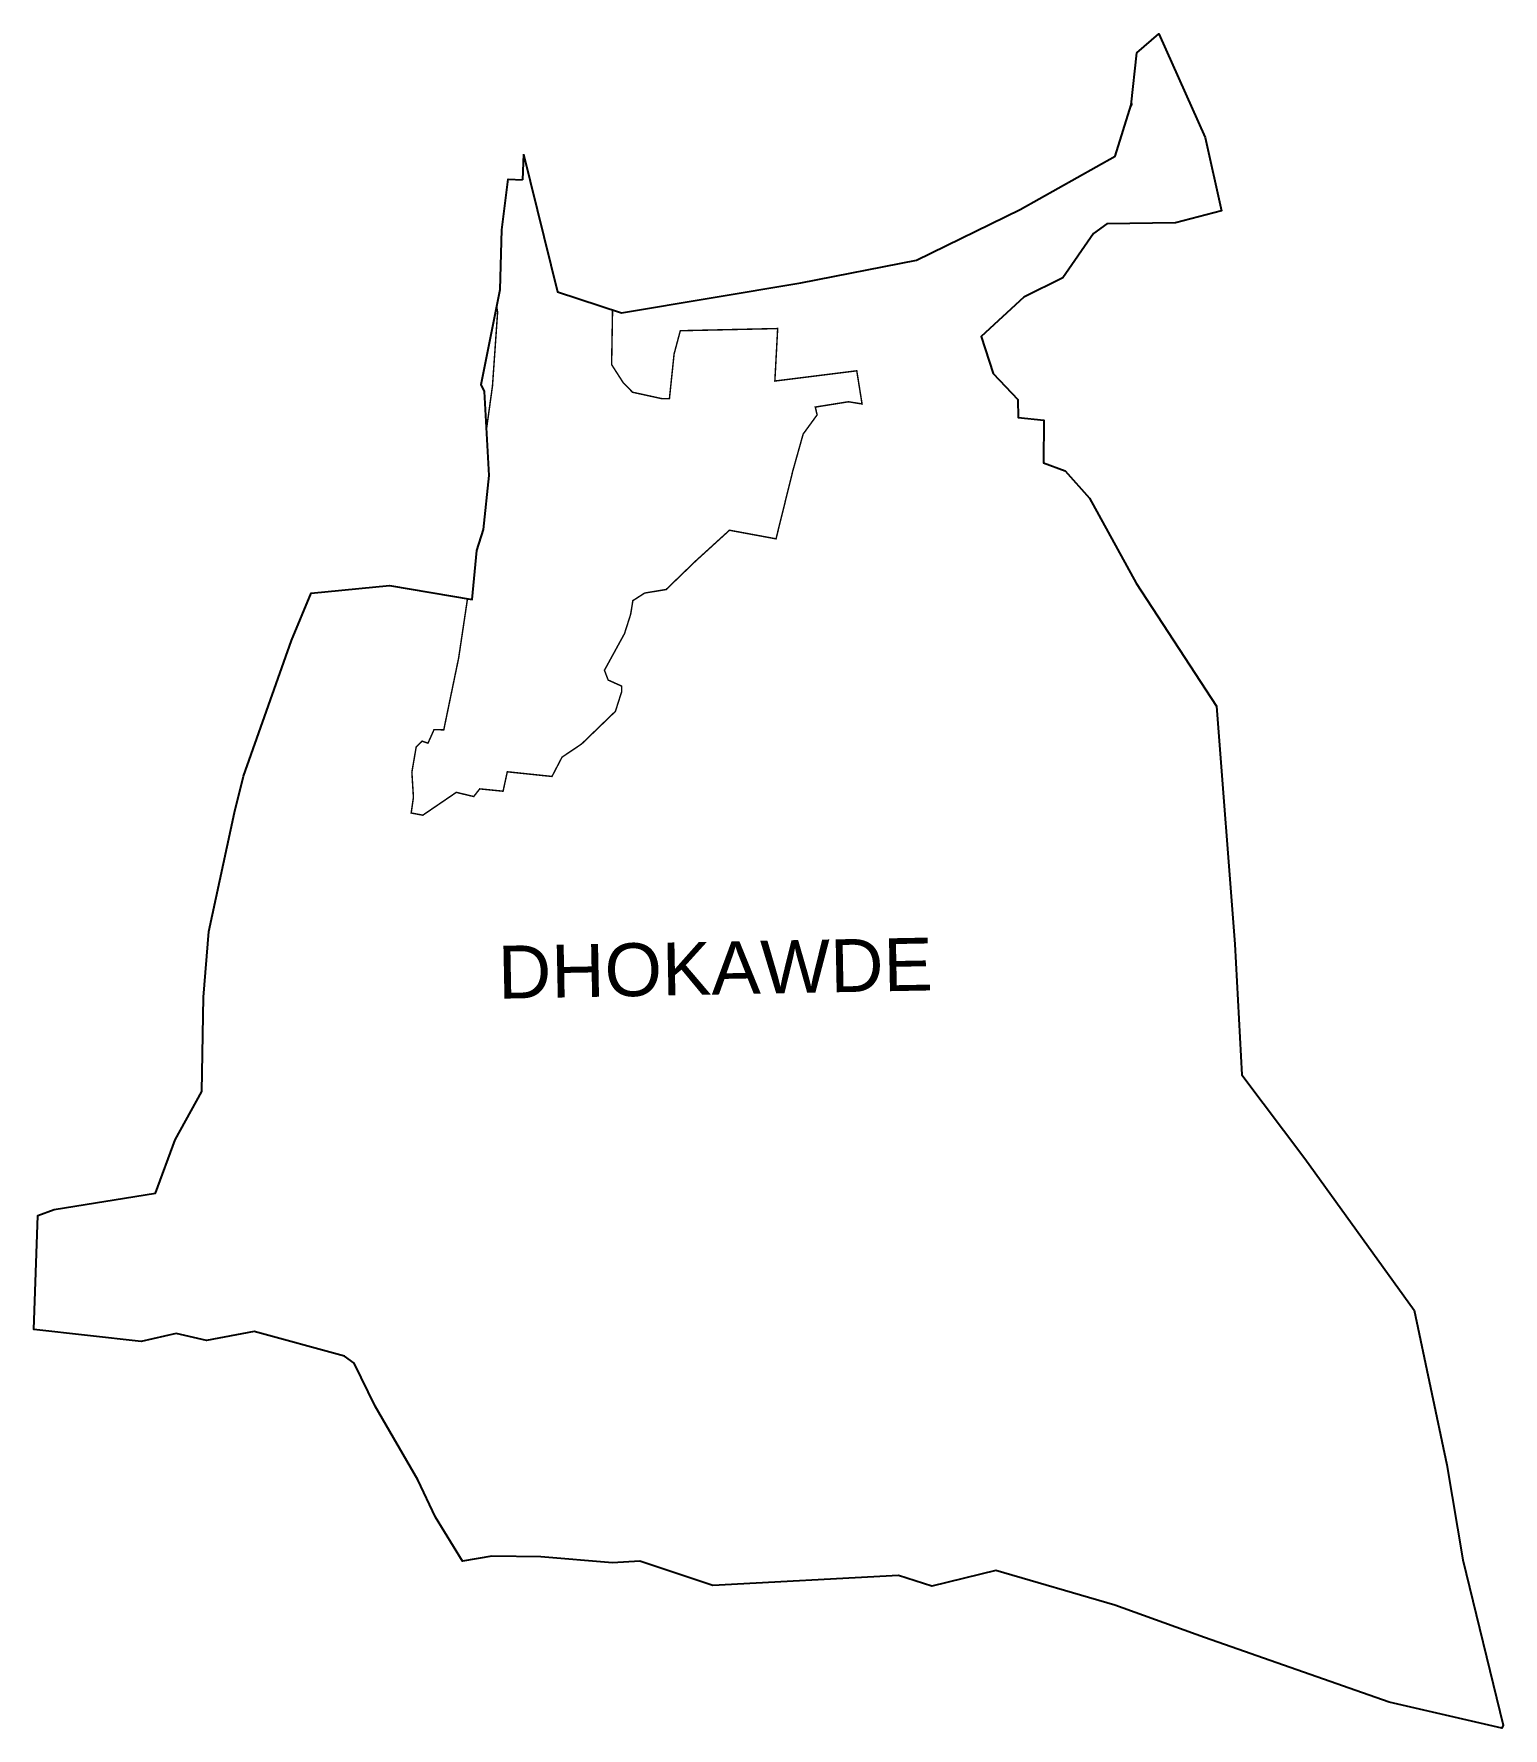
# Model space of a CAD drawing. Header units: metres. Extents: x 276328 to 279350, y 2076904 to 2080388.
import ezdxf

# ---------------------------------------------------------------- set-up
doc = ezdxf.new("R2010")
doc.units = ezdxf.units.M
for name, color, linetype in [('HAZARDS LINE', 1, 'Continuous'), ('village', 3, 'Continuous'), ('VILLAGE NAME', 250, 'Continuous')]:
    doc.layers.add(name, color=color, linetype=linetype)
doc.styles.get("Standard").update_dxf_attribs({"font": 'simplex.shx'})

msp = doc.modelspace()

# ---------------------------------------------------------------- linework, layer by layer
at = {"color": 3, "flags": 128}
msp.add_lwpolyline([(277334.9, 2080140.8), (277333, 2080087.8)], dxfattribs=at)
at = {"layer": 'HAZARDS LINE', "lineweight": 0}
msp.add_lwpolyline([(278583.8, 2080238, 3, 3, 0), (278586.6, 2080242.5, 3, 3, 0), (278585.8, 2080248.2, 3, 3, 0)], format="xyseb", dxfattribs=at)
at = {"layer": 'HAZARDS LINE', "lineweight": 0, "const_width": 3}
for points in [[(277219.7, 2079226.5), (277201.5, 2079104.7), (277170.9, 2078957), (277150.9, 2078957.4), (277138.4, 2078929.5), (277126.5, 2078933.7), (277114.2, 2078921.9), (277105.3, 2078870), (277108.5, 2078817.9), (277103.9, 2078785.9), (277127.9, 2078781.5), (277196.7, 2078828.4), (277232.6, 2078819.8), (277244.9, 2078835.6), (277292.9, 2078830.8), (277301.6, 2078870.7), (277393.5, 2078861.1), (277414.2, 2078900.8), (277454.7, 2078928.1), (277487.3, 2078959.6), (277524, 2078995), (277536.7, 2079034.9), (277536.9, 2079046.9), (277509.1, 2079059.4), (277501.4, 2079079.5), (277542.7, 2079154.9), (277555.4, 2079194.7), (277559.9, 2079222.7), (277584.2, 2079238.3), (277628.4, 2079245.6), (277689.5, 2079304.6), (277758.6, 2079367.5), (277854.4, 2079349.8), (277888.9, 2079489.4), (277910.2, 2079565.2), (277938.9, 2079604.7), (277935.2, 2079620.8), (278003.4, 2079631.7), (278031.4, 2079627.2), (278020.5, 2079695.4), (277852, 2079674.3), (277857.8, 2079782.3), (277657.5, 2079777.8), (277644.7, 2079729.9), (277635.1, 2079638), (277619.1, 2079638.2), (277559.2, 2079651.3), (277539.6, 2079671.6), (277516.2, 2079708.1), (277518.1, 2079820.6)], [(277279.8, 2079826.7), (277281.7, 2079816.3), (277271.1, 2079664.2), (277259.1, 2079577.4)]]:
    msp.add_lwpolyline(points, dxfattribs=at)
at = {"layer": 'village', "color": 3, "true_color": 0x00ff00}
for points in [[(277334.9, 2080140.8, 0), (277404.6, 2079858.1, 0), (277536.4, 2079814.6, 0), (277905.6, 2079876.5, 0), (278143.4, 2079923.2, 0), (278356.3, 2080027, 0), (278552.1, 2080136.5, 0), (278585.2, 2080242.7, 0), (278596.9, 2080349, 0), (278641.9, 2080388.3, 0), (278737.5, 2080175, 0), (278770.8, 2080024.7, 0), (278676, 2080000, 0), (278535, 2079997.3, 0), (278507.3, 2079977.6, 0), (278444.1, 2079886.8, 0), (278364.2, 2079846.7, 0), (278276.4, 2079766, 0), (278300.9, 2079689.6, 0), (278351.7, 2079636.5, 0), (278352.3, 2079599.4, 0), (278405.2, 2079594, 0), (278404.8, 2079506.1, 0), (278449.2, 2079489.6, 0), (278499.5, 2079433.7, 0), (278595, 2079258.5, 0), (278760.3, 2079006, 0), (278798.1, 2078516.3, 0), (278812.4, 2078247.4, 0), (278942.5, 2078075.3, 0), (279167, 2077763.8, 0), (279234.2, 2077445.5, 0), (279267.4, 2077249.8, 0), (279350.2, 2076910.3, 0)], [(279350.2, 2076910.3, 0), (279347.8, 2076903.9, 0), (279115.6, 2076957.4, 0), (278735.8, 2077090.2, 0), (278551.2, 2077157.1, 0), (278306.7, 2077228.2, 0), (278174.8, 2077196.1, 0), (278106.1, 2077217.7, 0), (277724.7, 2077197.5, 0), (277574.5, 2077247.5, 0), (277518, 2077243.8, 0), (277370.8, 2077256.3, 0), (277269.7, 2077257.6, 0), (277209.7, 2077247.3, 0), (277154.1, 2077337.9, 0), (277117.3, 2077414.4, 0), (277029.5, 2077566.3, 0), (276986.3, 2077654.4, 0), (276966.9, 2077669.2, 0), (276780.7, 2077719.4, 0), (276683.1, 2077701.1, 0), (276620.6, 2077715.3, 0), (276548.5, 2077698.7, 0), (276327.7, 2077723.9, 0), (276335.5, 2077958.3, 0), (276369.6, 2077970.8, 0), (276578.1, 2078004.4, 0), (276618.1, 2078113.9, 0), (276673.4, 2078213.4, 0), (276676.7, 2078407.1, 0), (276687.8, 2078542.1, 0), (276740.7, 2078786.7, 0), (276759, 2078861.4, 0), (276857.5, 2079141, 0), (276898.1, 2079237.8, 0), (277059.5, 2079253.7, 0), (277229.1, 2079224.9, 0), (277238.8, 2079325.8, 0), (277252.7, 2079368.7, 0), (277264.6, 2079479.9, 0), (277254.9, 2079652.7, 0), (277247.9, 2079667.4, 0), (277287.1, 2079862.7, 0), (277290.6, 2079985.4, 0), (277303.7, 2080089.2, 0), (277333, 2080087.8, 0)]]:
    msp.add_polyline3d(points, dxfattribs=at)

# ---------------------------------------------------------------- texts
at = {"layer": 'VILLAGE NAME', "insert": (277281.2, 2078512.7), "char_height": 108.748, "attachment_point": 1, "rotation": 1.1028}
msp.add_mtext_dynamic_manual_height_columns('{\\fArial|b0|i0|c0|p34;DHOKAWDE}', width=726.929, gutter_width=543.7, heights=[0], dxfattribs=at)

doc.saveas('drawing.dxf')
